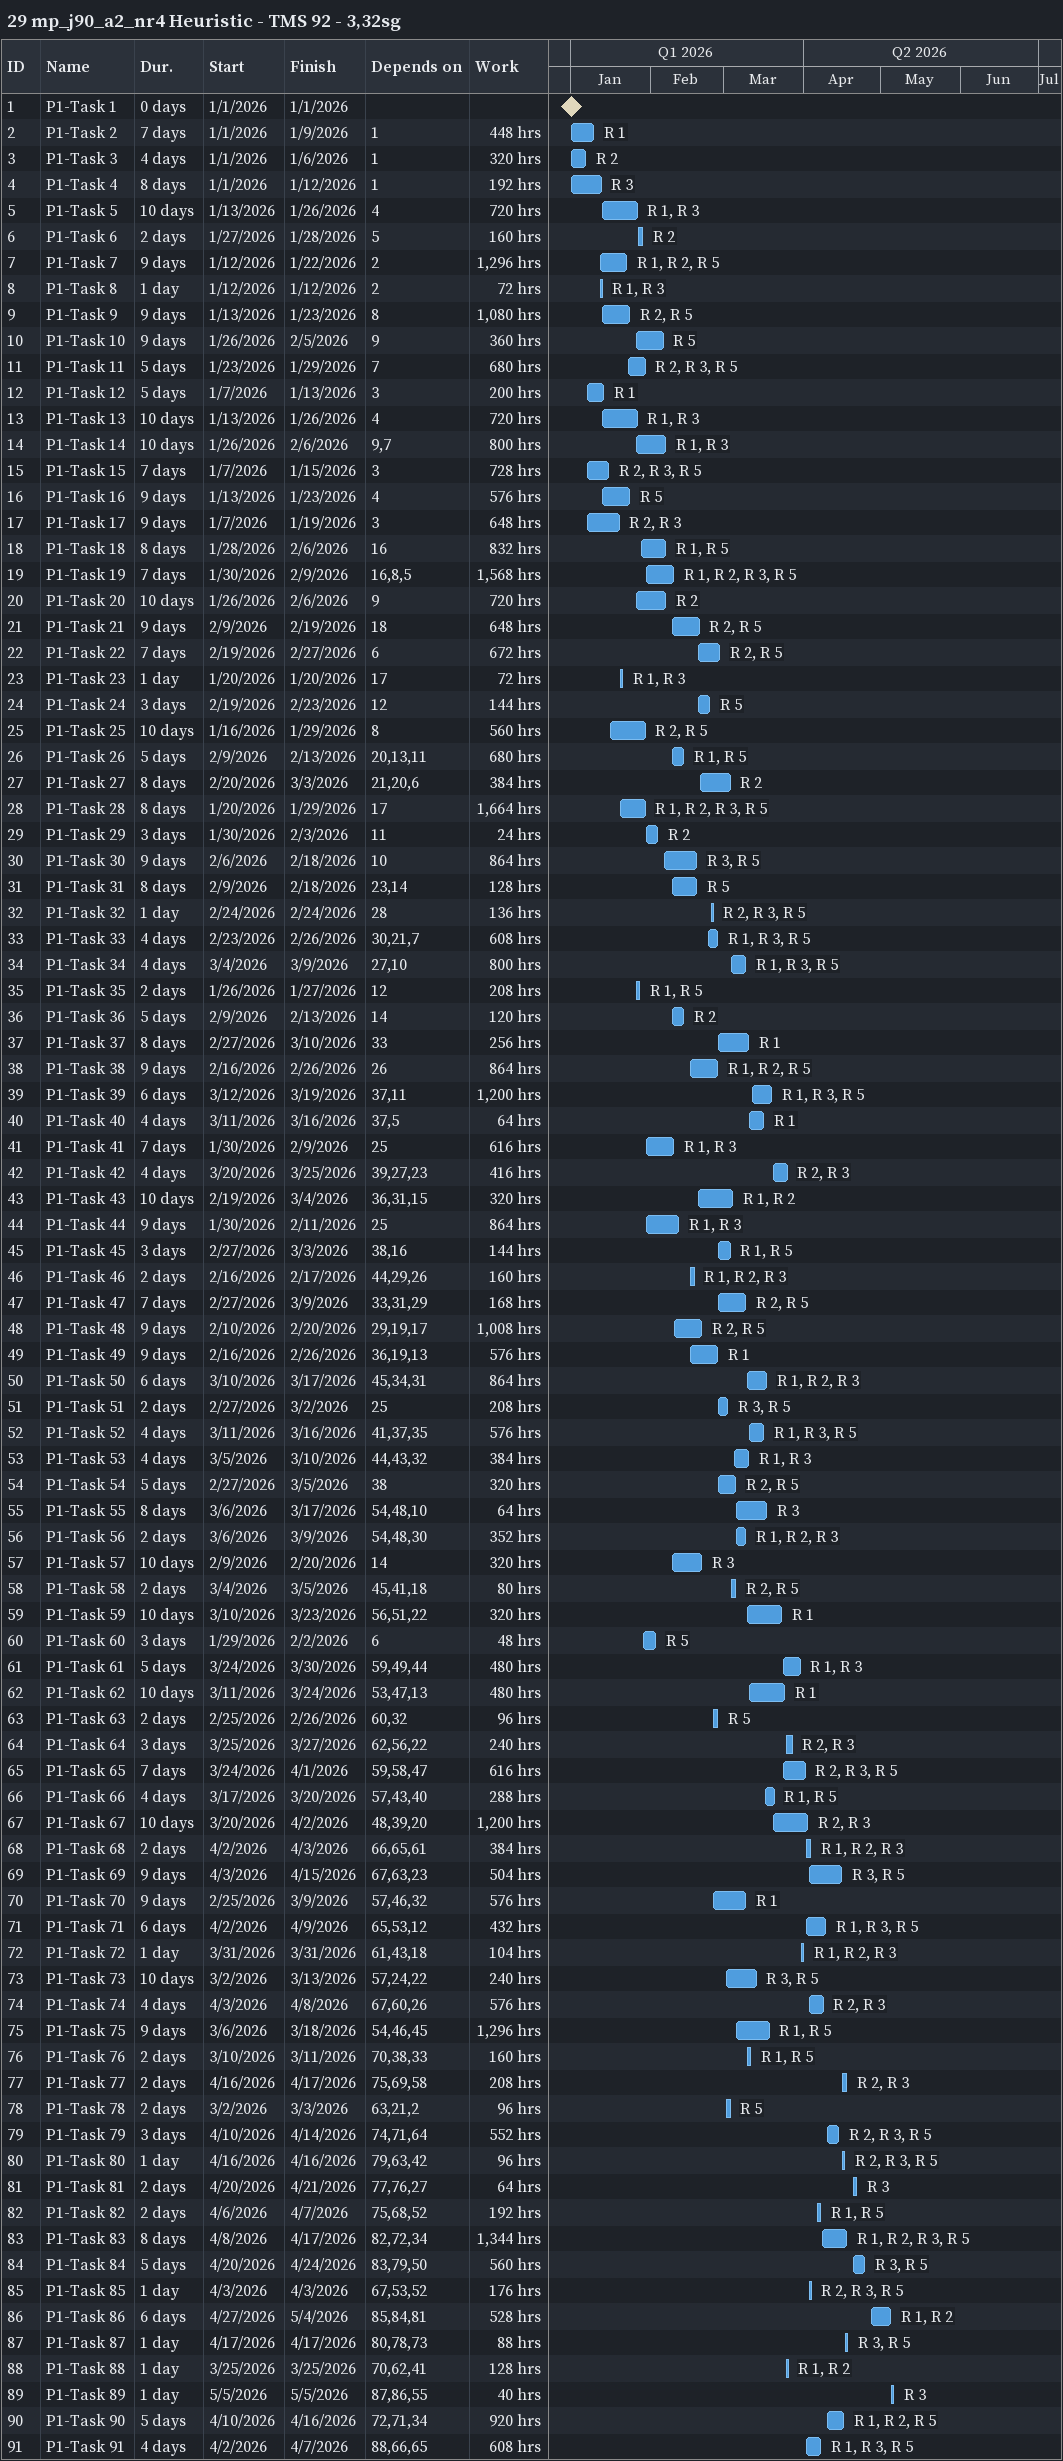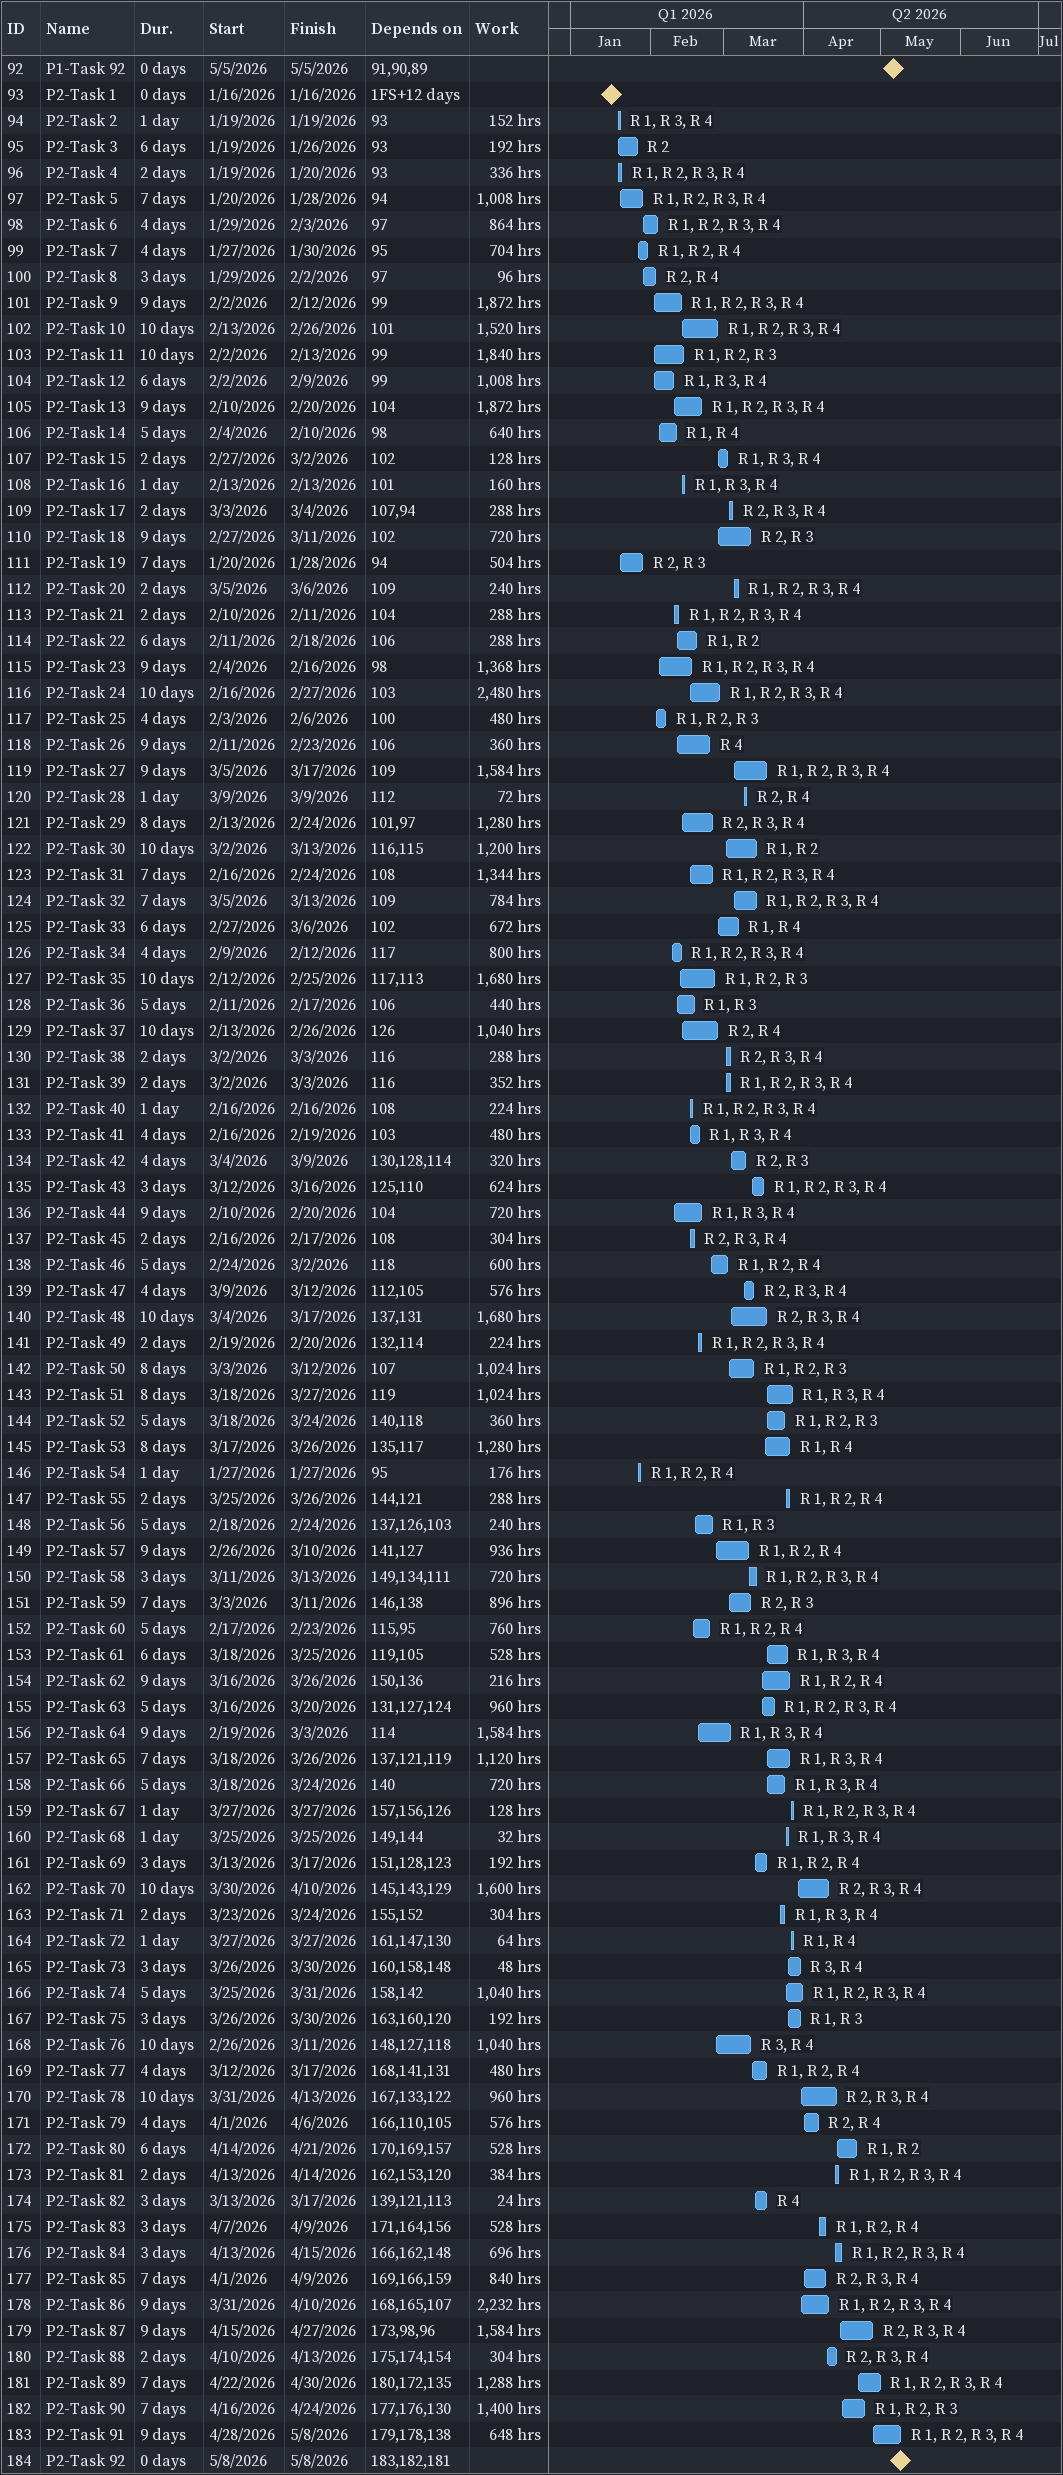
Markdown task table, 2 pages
29 mp_j90_a2_nr4 Heuristic - TMS 92 - 3,32sg

| ID | Task | Duration | Start | Finish | Predecessors | Resources | Work (h) |
|---|---|---|---|---|---|---|---|
| 1 | P1-Task 1 | 0d | 2026-01-01 | 2026-01-01 |  |  |  |
| 2 | P1-Task 2 | 7d | 2026-01-01 | 2026-01-09 | 1 | R 1 | 448 |
| 3 | P1-Task 3 | 4d | 2026-01-01 | 2026-01-06 | 1 | R 2 | 320 |
| 4 | P1-Task 4 | 8d | 2026-01-01 | 2026-01-12 | 1 | R 3 | 192 |
| 5 | P1-Task 5 | 10d | 2026-01-13 | 2026-01-26 | 4 | R 1, R 3 | 720 |
| 6 | P1-Task 6 | 2d | 2026-01-27 | 2026-01-28 | 5 | R 2 | 160 |
| 7 | P1-Task 7 | 9d | 2026-01-12 | 2026-01-22 | 2 | R 1, R 2, R 5 | 1296 |
| 8 | P1-Task 8 | 1d | 2026-01-12 | 2026-01-12 | 2 | R 1, R 3 | 72 |
| 9 | P1-Task 9 | 9d | 2026-01-13 | 2026-01-23 | 8 | R 2, R 5 | 1080 |
| 10 | P1-Task 10 | 9d | 2026-01-26 | 2026-02-05 | 9 | R 5 | 360 |
| 11 | P1-Task 11 | 5d | 2026-01-23 | 2026-01-29 | 7 | R 2, R 3, R 5 | 680 |
| 12 | P1-Task 12 | 5d | 2026-01-07 | 2026-01-13 | 3 | R 1 | 200 |
| 13 | P1-Task 13 | 10d | 2026-01-13 | 2026-01-26 | 4 | R 1, R 3 | 720 |
| 14 | P1-Task 14 | 10d | 2026-01-26 | 2026-02-06 | 9, 7 | R 1, R 3 | 800 |
| 15 | P1-Task 15 | 7d | 2026-01-07 | 2026-01-15 | 3 | R 2, R 3, R 5 | 728 |
| 16 | P1-Task 16 | 9d | 2026-01-13 | 2026-01-23 | 4 | R 5 | 576 |
| 17 | P1-Task 17 | 9d | 2026-01-07 | 2026-01-19 | 3 | R 2, R 3 | 648 |
| 18 | P1-Task 18 | 8d | 2026-01-28 | 2026-02-06 | 16 | R 1, R 5 | 832 |
| 19 | P1-Task 19 | 7d | 2026-01-30 | 2026-02-09 | 16, 8, 5 | R 1, R 2, R 3, R 5 | 1568 |
| 20 | P1-Task 20 | 10d | 2026-01-26 | 2026-02-06 | 9 | R 2 | 720 |
| 21 | P1-Task 21 | 9d | 2026-02-09 | 2026-02-19 | 18 | R 2, R 5 | 648 |
| 22 | P1-Task 22 | 7d | 2026-02-19 | 2026-02-27 | 6 | R 2, R 5 | 672 |
| 23 | P1-Task 23 | 1d | 2026-01-20 | 2026-01-20 | 17 | R 1, R 3 | 72 |
| 24 | P1-Task 24 | 3d | 2026-02-19 | 2026-02-23 | 12 | R 5 | 144 |
| 25 | P1-Task 25 | 10d | 2026-01-16 | 2026-01-29 | 8 | R 2, R 5 | 560 |
| 26 | P1-Task 26 | 5d | 2026-02-09 | 2026-02-13 | 20, 13, 11 | R 1, R 5 | 680 |
| 27 | P1-Task 27 | 8d | 2026-02-20 | 2026-03-03 | 21, 20, 6 | R 2 | 384 |
| 28 | P1-Task 28 | 8d | 2026-01-20 | 2026-01-29 | 17 | R 1, R 2, R 3, R 5 | 1664 |
| 29 | P1-Task 29 | 3d | 2026-01-30 | 2026-02-03 | 11 | R 2 | 24 |
| 30 | P1-Task 30 | 9d | 2026-02-06 | 2026-02-18 | 10 | R 3, R 5 | 864 |
| 31 | P1-Task 31 | 8d | 2026-02-09 | 2026-02-18 | 23, 14 | R 5 | 128 |
| 32 | P1-Task 32 | 1d | 2026-02-24 | 2026-02-24 | 28 | R 2, R 3, R 5 | 136 |
| 33 | P1-Task 33 | 4d | 2026-02-23 | 2026-02-26 | 30, 21, 7 | R 1, R 3, R 5 | 608 |
| 34 | P1-Task 34 | 4d | 2026-03-04 | 2026-03-09 | 27, 10 | R 1, R 3, R 5 | 800 |
| 35 | P1-Task 35 | 2d | 2026-01-26 | 2026-01-27 | 12 | R 1, R 5 | 208 |
| 36 | P1-Task 36 | 5d | 2026-02-09 | 2026-02-13 | 14 | R 2 | 120 |
| 37 | P1-Task 37 | 8d | 2026-02-27 | 2026-03-10 | 33 | R 1 | 256 |
| 38 | P1-Task 38 | 9d | 2026-02-16 | 2026-02-26 | 26 | R 1, R 2, R 5 | 864 |
| 39 | P1-Task 39 | 6d | 2026-03-12 | 2026-03-19 | 37, 11 | R 1, R 3, R 5 | 1200 |
| 40 | P1-Task 40 | 4d | 2026-03-11 | 2026-03-16 | 37, 5 | R 1 | 64 |
| 41 | P1-Task 41 | 7d | 2026-01-30 | 2026-02-09 | 25 | R 1, R 3 | 616 |
| 42 | P1-Task 42 | 4d | 2026-03-20 | 2026-03-25 | 39, 27, 23 | R 2, R 3 | 416 |
| 43 | P1-Task 43 | 10d | 2026-02-19 | 2026-03-04 | 36, 31, 15 | R 1, R 2 | 320 |
| 44 | P1-Task 44 | 9d | 2026-01-30 | 2026-02-11 | 25 | R 1, R 3 | 864 |
| 45 | P1-Task 45 | 3d | 2026-02-27 | 2026-03-03 | 38, 16 | R 1, R 5 | 144 |
| 46 | P1-Task 46 | 2d | 2026-02-16 | 2026-02-17 | 44, 29, 26 | R 1, R 2, R 3 | 160 |
| 47 | P1-Task 47 | 7d | 2026-02-27 | 2026-03-09 | 33, 31, 29 | R 2, R 5 | 168 |
| 48 | P1-Task 48 | 9d | 2026-02-10 | 2026-02-20 | 29, 19, 17 | R 2, R 5 | 1008 |
| 49 | P1-Task 49 | 9d | 2026-02-16 | 2026-02-26 | 36, 19, 13 | R 1 | 576 |
| 50 | P1-Task 50 | 6d | 2026-03-10 | 2026-03-17 | 45, 34, 31 | R 1, R 2, R 3 | 864 |
| 51 | P1-Task 51 | 2d | 2026-02-27 | 2026-03-02 | 25 | R 3, R 5 | 208 |
| 52 | P1-Task 52 | 4d | 2026-03-11 | 2026-03-16 | 41, 37, 35 | R 1, R 3, R 5 | 576 |
| 53 | P1-Task 53 | 4d | 2026-03-05 | 2026-03-10 | 44, 43, 32 | R 1, R 3 | 384 |
| 54 | P1-Task 54 | 5d | 2026-02-27 | 2026-03-05 | 38 | R 2, R 5 | 320 |
| 55 | P1-Task 55 | 8d | 2026-03-06 | 2026-03-17 | 54, 48, 10 | R 3 | 64 |
| 56 | P1-Task 56 | 2d | 2026-03-06 | 2026-03-09 | 54, 48, 30 | R 1, R 2, R 3 | 352 |
| 57 | P1-Task 57 | 10d | 2026-02-09 | 2026-02-20 | 14 | R 3 | 320 |
| 58 | P1-Task 58 | 2d | 2026-03-04 | 2026-03-05 | 45, 41, 18 | R 2, R 5 | 80 |
| 59 | P1-Task 59 | 10d | 2026-03-10 | 2026-03-23 | 56, 51, 22 | R 1 | 320 |
| 60 | P1-Task 60 | 3d | 2026-01-29 | 2026-02-02 | 6 | R 5 | 48 |
| 61 | P1-Task 61 | 5d | 2026-03-24 | 2026-03-30 | 59, 49, 44 | R 1, R 3 | 480 |
| 62 | P1-Task 62 | 10d | 2026-03-11 | 2026-03-24 | 53, 47, 13 | R 1 | 480 |
| 63 | P1-Task 63 | 2d | 2026-02-25 | 2026-02-26 | 60, 32 | R 5 | 96 |
| 64 | P1-Task 64 | 3d | 2026-03-25 | 2026-03-27 | 62, 56, 22 | R 2, R 3 | 240 |
| 65 | P1-Task 65 | 7d | 2026-03-24 | 2026-04-01 | 59, 58, 47 | R 2, R 3, R 5 | 616 |
| 66 | P1-Task 66 | 4d | 2026-03-17 | 2026-03-20 | 57, 43, 40 | R 1, R 5 | 288 |
| 67 | P1-Task 67 | 10d | 2026-03-20 | 2026-04-02 | 48, 39, 20 | R 2, R 3 | 1200 |
| 68 | P1-Task 68 | 2d | 2026-04-02 | 2026-04-03 | 66, 65, 61 | R 1, R 2, R 3 | 384 |
| 69 | P1-Task 69 | 9d | 2026-04-03 | 2026-04-15 | 67, 63, 23 | R 3, R 5 | 504 |
| 70 | P1-Task 70 | 9d | 2026-02-25 | 2026-03-09 | 57, 46, 32 | R 1 | 576 |
| 71 | P1-Task 71 | 6d | 2026-04-02 | 2026-04-09 | 65, 53, 12 | R 1, R 3, R 5 | 432 |
| 72 | P1-Task 72 | 1d | 2026-03-31 | 2026-03-31 | 61, 43, 18 | R 1, R 2, R 3 | 104 |
| 73 | P1-Task 73 | 10d | 2026-03-02 | 2026-03-13 | 57, 24, 22 | R 3, R 5 | 240 |
| 74 | P1-Task 74 | 4d | 2026-04-03 | 2026-04-08 | 67, 60, 26 | R 2, R 3 | 576 |
| 75 | P1-Task 75 | 9d | 2026-03-06 | 2026-03-18 | 54, 46, 45 | R 1, R 5 | 1296 |
| 76 | P1-Task 76 | 2d | 2026-03-10 | 2026-03-11 | 70, 38, 33 | R 1, R 5 | 160 |
| 77 | P1-Task 77 | 2d | 2026-04-16 | 2026-04-17 | 75, 69, 58 | R 2, R 3 | 208 |
| 78 | P1-Task 78 | 2d | 2026-03-02 | 2026-03-03 | 63, 21, 2 | R 5 | 96 |
| 79 | P1-Task 79 | 3d | 2026-04-10 | 2026-04-14 | 74, 71, 64 | R 2, R 3, R 5 | 552 |
| 80 | P1-Task 80 | 1d | 2026-04-16 | 2026-04-16 | 79, 63, 42 | R 2, R 3, R 5 | 96 |
| 81 | P1-Task 81 | 2d | 2026-04-20 | 2026-04-21 | 77, 76, 27 | R 3 | 64 |
| 82 | P1-Task 82 | 2d | 2026-04-06 | 2026-04-07 | 75, 68, 52 | R 1, R 5 | 192 |
| 83 | P1-Task 83 | 8d | 2026-04-08 | 2026-04-17 | 82, 72, 34 | R 1, R 2, R 3, R 5 | 1344 |
| 84 | P1-Task 84 | 5d | 2026-04-20 | 2026-04-24 | 83, 79, 50 | R 3, R 5 | 560 |
| 85 | P1-Task 85 | 1d | 2026-04-03 | 2026-04-03 | 67, 53, 52 | R 2, R 3, R 5 | 176 |
| 86 | P1-Task 86 | 6d | 2026-04-27 | 2026-05-04 | 85, 84, 81 | R 1, R 2 | 528 |
| 87 | P1-Task 87 | 1d | 2026-04-17 | 2026-04-17 | 80, 78, 73 | R 3, R 5 | 88 |
| 88 | P1-Task 88 | 1d | 2026-03-25 | 2026-03-25 | 70, 62, 41 | R 1, R 2 | 128 |
| 89 | P1-Task 89 | 1d | 2026-05-05 | 2026-05-05 | 87, 86, 55 | R 3 | 40 |
| 90 | P1-Task 90 | 5d | 2026-04-10 | 2026-04-16 | 72, 71, 34 | R 1, R 2, R 5 | 920 |
| 91 | P1-Task 91 | 4d | 2026-04-02 | 2026-04-07 | 88, 66, 65 | R 1, R 3, R 5 | 608 |
| 92 | P1-Task 92 | 0d | 2026-05-05 | 2026-05-05 | 91, 90, 89 |  |  |
| 93 | P2-Task 1 | 0d | 2026-01-16 | 2026-01-16 | 1FS+12d |  |  |
| 94 | P2-Task 2 | 1d | 2026-01-19 | 2026-01-19 | 93 | R 1, R 3, R 4 | 152 |
| 95 | P2-Task 3 | 6d | 2026-01-19 | 2026-01-26 | 93 | R 2 | 192 |
| 96 | P2-Task 4 | 2d | 2026-01-19 | 2026-01-20 | 93 | R 1, R 2, R 3, R 4 | 336 |
| 97 | P2-Task 5 | 7d | 2026-01-20 | 2026-01-28 | 94 | R 1, R 2, R 3, R 4 | 1008 |
| 98 | P2-Task 6 | 4d | 2026-01-29 | 2026-02-03 | 97 | R 1, R 2, R 3, R 4 | 864 |
| 99 | P2-Task 7 | 4d | 2026-01-27 | 2026-01-30 | 95 | R 1, R 2, R 4 | 704 |
| 100 | P2-Task 8 | 3d | 2026-01-29 | 2026-02-02 | 97 | R 2, R 4 | 96 |
| 101 | P2-Task 9 | 9d | 2026-02-02 | 2026-02-12 | 99 | R 1, R 2, R 3, R 4 | 1872 |
| 102 | P2-Task 10 | 10d | 2026-02-13 | 2026-02-26 | 101 | R 1, R 2, R 3, R 4 | 1520 |
| 103 | P2-Task 11 | 10d | 2026-02-02 | 2026-02-13 | 99 | R 1, R 2, R 3 | 1840 |
| 104 | P2-Task 12 | 6d | 2026-02-02 | 2026-02-09 | 99 | R 1, R 3, R 4 | 1008 |
| 105 | P2-Task 13 | 9d | 2026-02-10 | 2026-02-20 | 104 | R 1, R 2, R 3, R 4 | 1872 |
| 106 | P2-Task 14 | 5d | 2026-02-04 | 2026-02-10 | 98 | R 1, R 4 | 640 |
| 107 | P2-Task 15 | 2d | 2026-02-27 | 2026-03-02 | 102 | R 1, R 3, R 4 | 128 |
| 108 | P2-Task 16 | 1d | 2026-02-13 | 2026-02-13 | 101 | R 1, R 3, R 4 | 160 |
| 109 | P2-Task 17 | 2d | 2026-03-03 | 2026-03-04 | 107, 94 | R 2, R 3, R 4 | 288 |
| 110 | P2-Task 18 | 9d | 2026-02-27 | 2026-03-11 | 102 | R 2, R 3 | 720 |
| 111 | P2-Task 19 | 7d | 2026-01-20 | 2026-01-28 | 94 | R 2, R 3 | 504 |
| 112 | P2-Task 20 | 2d | 2026-03-05 | 2026-03-06 | 109 | R 1, R 2, R 3, R 4 | 240 |
| 113 | P2-Task 21 | 2d | 2026-02-10 | 2026-02-11 | 104 | R 1, R 2, R 3, R 4 | 288 |
| 114 | P2-Task 22 | 6d | 2026-02-11 | 2026-02-18 | 106 | R 1, R 2 | 288 |
| 115 | P2-Task 23 | 9d | 2026-02-04 | 2026-02-16 | 98 | R 1, R 2, R 3, R 4 | 1368 |
| 116 | P2-Task 24 | 10d | 2026-02-16 | 2026-02-27 | 103 | R 1, R 2, R 3, R 4 | 2480 |
| 117 | P2-Task 25 | 4d | 2026-02-03 | 2026-02-06 | 100 | R 1, R 2, R 3 | 480 |
| 118 | P2-Task 26 | 9d | 2026-02-11 | 2026-02-23 | 106 | R 4 | 360 |
| 119 | P2-Task 27 | 9d | 2026-03-05 | 2026-03-17 | 109 | R 1, R 2, R 3, R 4 | 1584 |
| 120 | P2-Task 28 | 1d | 2026-03-09 | 2026-03-09 | 112 | R 2, R 4 | 72 |
| 121 | P2-Task 29 | 8d | 2026-02-13 | 2026-02-24 | 101, 97 | R 2, R 3, R 4 | 1280 |
| 122 | P2-Task 30 | 10d | 2026-03-02 | 2026-03-13 | 116, 115 | R 1, R 2 | 1200 |
| 123 | P2-Task 31 | 7d | 2026-02-16 | 2026-02-24 | 108 | R 1, R 2, R 3, R 4 | 1344 |
| 124 | P2-Task 32 | 7d | 2026-03-05 | 2026-03-13 | 109 | R 1, R 2, R 3, R 4 | 784 |
| 125 | P2-Task 33 | 6d | 2026-02-27 | 2026-03-06 | 102 | R 1, R 4 | 672 |
| 126 | P2-Task 34 | 4d | 2026-02-09 | 2026-02-12 | 117 | R 1, R 2, R 3, R 4 | 800 |
| 127 | P2-Task 35 | 10d | 2026-02-12 | 2026-02-25 | 117, 113 | R 1, R 2, R 3 | 1680 |
| 128 | P2-Task 36 | 5d | 2026-02-11 | 2026-02-17 | 106 | R 1, R 3 | 440 |
| 129 | P2-Task 37 | 10d | 2026-02-13 | 2026-02-26 | 126 | R 2, R 4 | 1040 |
| 130 | P2-Task 38 | 2d | 2026-03-02 | 2026-03-03 | 116 | R 2, R 3, R 4 | 288 |
| 131 | P2-Task 39 | 2d | 2026-03-02 | 2026-03-03 | 116 | R 1, R 2, R 3, R 4 | 352 |
| 132 | P2-Task 40 | 1d | 2026-02-16 | 2026-02-16 | 108 | R 1, R 2, R 3, R 4 | 224 |
| 133 | P2-Task 41 | 4d | 2026-02-16 | 2026-02-19 | 103 | R 1, R 3, R 4 | 480 |
| 134 | P2-Task 42 | 4d | 2026-03-04 | 2026-03-09 | 130, 128, 114 | R 2, R 3 | 320 |
| 135 | P2-Task 43 | 3d | 2026-03-12 | 2026-03-16 | 125, 110 | R 1, R 2, R 3, R 4 | 624 |
| 136 | P2-Task 44 | 9d | 2026-02-10 | 2026-02-20 | 104 | R 1, R 3, R 4 | 720 |
| 137 | P2-Task 45 | 2d | 2026-02-16 | 2026-02-17 | 108 | R 2, R 3, R 4 | 304 |
| 138 | P2-Task 46 | 5d | 2026-02-24 | 2026-03-02 | 118 | R 1, R 2, R 4 | 600 |
| 139 | P2-Task 47 | 4d | 2026-03-09 | 2026-03-12 | 112, 105 | R 2, R 3, R 4 | 576 |
| 140 | P2-Task 48 | 10d | 2026-03-04 | 2026-03-17 | 137, 131 | R 2, R 3, R 4 | 1680 |
| 141 | P2-Task 49 | 2d | 2026-02-19 | 2026-02-20 | 132, 114 | R 1, R 2, R 3, R 4 | 224 |
| 142 | P2-Task 50 | 8d | 2026-03-03 | 2026-03-12 | 107 | R 1, R 2, R 3 | 1024 |
| 143 | P2-Task 51 | 8d | 2026-03-18 | 2026-03-27 | 119 | R 1, R 3, R 4 | 1024 |
| 144 | P2-Task 52 | 5d | 2026-03-18 | 2026-03-24 | 140, 118 | R 1, R 2, R 3 | 360 |
| 145 | P2-Task 53 | 8d | 2026-03-17 | 2026-03-26 | 135, 117 | R 1, R 4 | 1280 |
| 146 | P2-Task 54 | 1d | 2026-01-27 | 2026-01-27 | 95 | R 1, R 2, R 4 | 176 |
| 147 | P2-Task 55 | 2d | 2026-03-25 | 2026-03-26 | 144, 121 | R 1, R 2, R 4 | 288 |
| 148 | P2-Task 56 | 5d | 2026-02-18 | 2026-02-24 | 137, 126, 103 | R 1, R 3 | 240 |
| 149 | P2-Task 57 | 9d | 2026-02-26 | 2026-03-10 | 141, 127 | R 1, R 2, R 4 | 936 |
| 150 | P2-Task 58 | 3d | 2026-03-11 | 2026-03-13 | 149, 134, 111 | R 1, R 2, R 3, R 4 | 720 |
| 151 | P2-Task 59 | 7d | 2026-03-03 | 2026-03-11 | 146, 138 | R 2, R 3 | 896 |
| 152 | P2-Task 60 | 5d | 2026-02-17 | 2026-02-23 | 115, 95 | R 1, R 2, R 4 | 760 |
| 153 | P2-Task 61 | 6d | 2026-03-18 | 2026-03-25 | 119, 105 | R 1, R 3, R 4 | 528 |
| 154 | P2-Task 62 | 9d | 2026-03-16 | 2026-03-26 | 150, 136 | R 1, R 2, R 4 | 216 |
| 155 | P2-Task 63 | 5d | 2026-03-16 | 2026-03-20 | 131, 127, 124 | R 1, R 2, R 3, R 4 | 960 |
| 156 | P2-Task 64 | 9d | 2026-02-19 | 2026-03-03 | 114 | R 1, R 3, R 4 | 1584 |
| 157 | P2-Task 65 | 7d | 2026-03-18 | 2026-03-26 | 137, 121, 119 | R 1, R 3, R 4 | 1120 |
| 158 | P2-Task 66 | 5d | 2026-03-18 | 2026-03-24 | 140 | R 1, R 3, R 4 | 720 |
| 159 | P2-Task 67 | 1d | 2026-03-27 | 2026-03-27 | 157, 156, 126 | R 1, R 2, R 3, R 4 | 128 |
| 160 | P2-Task 68 | 1d | 2026-03-25 | 2026-03-25 | 149, 144 | R 1, R 3, R 4 | 32 |
| 161 | P2-Task 69 | 3d | 2026-03-13 | 2026-03-17 | 151, 128, 123 | R 1, R 2, R 4 | 192 |
| 162 | P2-Task 70 | 10d | 2026-03-30 | 2026-04-10 | 145, 143, 129 | R 2, R 3, R 4 | 1600 |
| 163 | P2-Task 71 | 2d | 2026-03-23 | 2026-03-24 | 155, 152 | R 1, R 3, R 4 | 304 |
| 164 | P2-Task 72 | 1d | 2026-03-27 | 2026-03-27 | 161, 147, 130 | R 1, R 4 | 64 |
| 165 | P2-Task 73 | 3d | 2026-03-26 | 2026-03-30 | 160, 158, 148 | R 3, R 4 | 48 |
| 166 | P2-Task 74 | 5d | 2026-03-25 | 2026-03-31 | 158, 142 | R 1, R 2, R 3, R 4 | 1040 |
| 167 | P2-Task 75 | 3d | 2026-03-26 | 2026-03-30 | 163, 160, 120 | R 1, R 3 | 192 |
| 168 | P2-Task 76 | 10d | 2026-02-26 | 2026-03-11 | 148, 127, 118 | R 3, R 4 | 1040 |
| 169 | P2-Task 77 | 4d | 2026-03-12 | 2026-03-17 | 168, 141, 131 | R 1, R 2, R 4 | 480 |
| 170 | P2-Task 78 | 10d | 2026-03-31 | 2026-04-13 | 167, 133, 122 | R 2, R 3, R 4 | 960 |
| 171 | P2-Task 79 | 4d | 2026-04-01 | 2026-04-06 | 166, 110, 105 | R 2, R 4 | 576 |
| 172 | P2-Task 80 | 6d | 2026-04-14 | 2026-04-21 | 170, 169, 157 | R 1, R 2 | 528 |
| 173 | P2-Task 81 | 2d | 2026-04-13 | 2026-04-14 | 162, 153, 120 | R 1, R 2, R 3, R 4 | 384 |
| 174 | P2-Task 82 | 3d | 2026-03-13 | 2026-03-17 | 139, 121, 113 | R 4 | 24 |
| 175 | P2-Task 83 | 3d | 2026-04-07 | 2026-04-09 | 171, 164, 156 | R 1, R 2, R 4 | 528 |
| 176 | P2-Task 84 | 3d | 2026-04-13 | 2026-04-15 | 166, 162, 148 | R 1, R 2, R 3, R 4 | 696 |
| 177 | P2-Task 85 | 7d | 2026-04-01 | 2026-04-09 | 169, 166, 159 | R 2, R 3, R 4 | 840 |
| 178 | P2-Task 86 | 9d | 2026-03-31 | 2026-04-10 | 168, 165, 107 | R 1, R 2, R 3, R 4 | 2232 |
| 179 | P2-Task 87 | 9d | 2026-04-15 | 2026-04-27 | 173, 98, 96 | R 2, R 3, R 4 | 1584 |
| 180 | P2-Task 88 | 2d | 2026-04-10 | 2026-04-13 | 175, 174, 154 | R 2, R 3, R 4 | 304 |
| 181 | P2-Task 89 | 7d | 2026-04-22 | 2026-04-30 | 180, 172, 135 | R 1, R 2, R 3, R 4 | 1288 |
| 182 | P2-Task 90 | 7d | 2026-04-16 | 2026-04-24 | 177, 176, 130 | R 1, R 2, R 3 | 1400 |
| 183 | P2-Task 91 | 9d | 2026-04-28 | 2026-05-08 | 179, 178, 138 | R 1, R 2, R 3, R 4 | 648 |
| 184 | P2-Task 92 | 0d | 2026-05-08 | 2026-05-08 | 183, 182, 181 |  |  |
